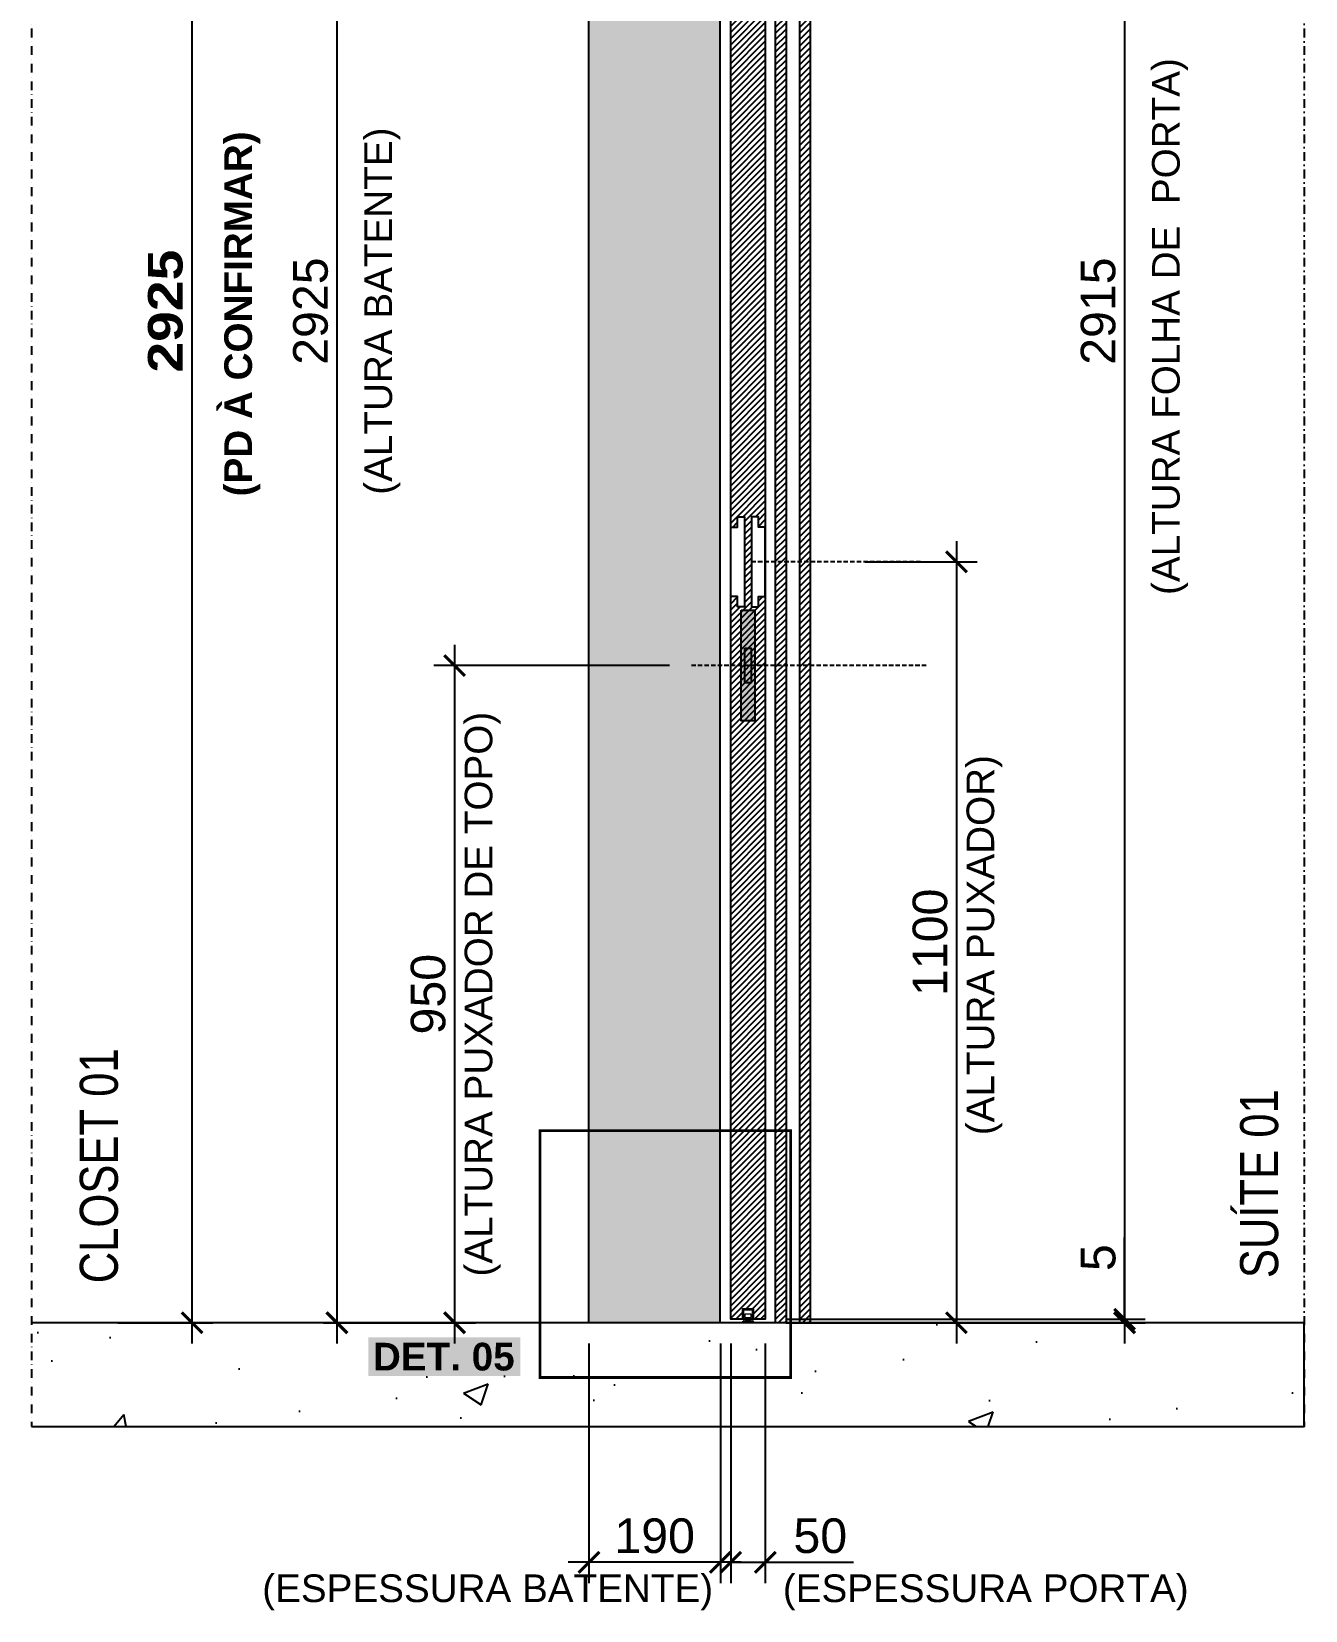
# Model space of a CAD drawing. Header units: millimetres. Extents: x -63251 to 507826, y 5339 to 217512.
# Drawn here: x 208132 to 209974, y 85059 to 87341 of the extents above; entities that cross this region are included whole.
import ezdxf

# ---------------------------------------------------------------- set-up
doc = ezdxf.new("R2010")
doc.units = ezdxf.units.MM
doc.header["$PDMODE"] = 3
doc.linetypes.add('TRAÇO 1-1', pattern=[9.525, 6.35, -3.175])
doc.linetypes.add('TRAÇO E PONTO 1-1', pattern=[25.4, 12.7, -6.35, 0, -6.35])
for name, color, linetype in [('AC-EQUIPAMENTO', 7, 'Continuous'), ('COTAS', 9, 'Continuous'), ('DETALHE', 10, 'Continuous'), ('FERRAGEM', 3, 'Continuous'), ('HACHURA', 21, 'Continuous'), ('MARCENARIA', 4, 'Continuous'), ('MARCENARIA . M', 4, 'Continuous'), ('PAREDE', 94, 'Continuous'), ('PDF8_Geometry', 7, 'Continuous'), ('TEXTO', 105, 'Continuous'), ('TEXTO TRAÇO PONTO', 105, 'TRAÇO E PONTO 1-1')]:
    doc.layers.add(name, color=color, linetype=linetype)
doc.styles.add('MEDIDA OFICIAL', font='ariblk.ttf')
doc.styles.add('PADRÃO', font='arial.ttf')
doc.styles.add('PADRÃO NEGRITO', font='arialbd.ttf')
doc.styles.add('TITULO', font='swissck.ttf')
doc.dimstyles.new('1-20', dxfattribs={"dimscale": 20, "dimtxt": 2.5, "dimasz": 1.5, "dimexe": 1.5, "dimexo": 1.5, "dimtad": 1, "dimtxsty": 'PADRÃO', "dimblk": 'ARCHTICK', "dimcen": 2.5, "dimdle": 1.5, "dimclrd": 9, "dimclre": 9, "dimclrt": 6, "dimadec": 0, "dimazin": 0, "dimtfac": 1, "dimtmove": 0, "dimatfit": 3, "dimfxl": 1.25, "dimlwd": -1, "dimlwe": -1, "dimarcsym": 0})
doc.dimstyles.new('Med. Ofic.1-20', dxfattribs={"dimscale": 20, "dimtxt": 2.5, "dimasz": 1.5, "dimexe": 1.5, "dimexo": 1.5, "dimtad": 1, "dimtxsty": 'MEDIDA OFICIAL', "dimblk": 'ARCHTICK', "dimcen": 2.5, "dimdle": 1.5, "dimclrd": 9, "dimclre": 9, "dimclrt": 10, "dimadec": 0, "dimazin": 0, "dimtfac": 1, "dimtmove": 0, "dimatfit": 3, "dimfxl": 1.25, "dimlwd": -1, "dimlwe": -1, "dimarcsym": 0})

# ---------------------------------------------------------------- blocks, each defined once
blk = doc.blocks.new('_ArchTick')
at = {"color": 0, "linetype": 'ByBlock', "const_width": 0.15}
blk.add_lwpolyline([(-0.5, -0.5), (0.5, 0.5)], dxfattribs=at)
blk = doc.blocks.new('*D2209')
at = {"layer": 'Defpoints', "color": 0, "transparency": 16777216}
for p in [(209307.7, 86574.6), (209307.7, 85474.6), (209469.7, 85474.6)]:
    blk.add_point(p, dxfattribs=at)
at = {"layer": 'MARCENARIA . M', "color": 9, "transparency": 16777216}
for p, q in [((209469.7, 86604.6), (209469.7, 85444.6)), ((209337.7, 86574.6), (209499.7, 86574.6)), ((209337.7, 85474.6), (209499.7, 85474.6))]:
    blk.add_line(p, q, dxfattribs=at)
at = {"layer": 'MARCENARIA . M', "color": 9, "transparency": 16777216, "xscale": 30, "yscale": 30, "zscale": 30}
for p, rotation in [((209469.7, 86574.6), 90), ((209469.7, 85474.6), 270)]:
    blk.add_blockref('_ArchTick', p, dxfattribs=dict(at, rotation=rotation))
at = {"layer": 'MARCENARIA . M', "color": 6, "transparency": 16777216, "insert": (209431.7, 86024.6), "char_height": 50, "attachment_point": 5, "rotation": 90, "style": 'PADRÃO'}
blk.add_mtext('1100', dxfattribs=at)
blk = doc.blocks.new('*D2210')
at = {"layer": 'Defpoints', "color": 0, "transparency": 16777216}
for p in [(209193.3, 88394.6), (209193.3, 85479.6), (209712.8, 85479.6)]:
    blk.add_point(p, dxfattribs=at)
at = {"layer": 'MARCENARIA . M', "color": 9, "transparency": 16777216}
for p, q in [((209712.8, 88424.6), (209712.8, 85449.6)), ((209223.3, 88394.6), (209742.8, 88394.6)), ((209223.3, 85479.6), (209742.8, 85479.6))]:
    blk.add_line(p, q, dxfattribs=at)
at = {"layer": 'MARCENARIA . M', "color": 9, "transparency": 16777216, "xscale": 30, "yscale": 30, "zscale": 30}
for p, rotation in [((209712.8, 88394.6), 90), ((209712.8, 85479.6), 270)]:
    blk.add_blockref('_ArchTick', p, dxfattribs=dict(at, rotation=rotation))
at = {"layer": 'MARCENARIA . M', "color": 6, "transparency": 16777216, "insert": (209674.8, 86937.1), "char_height": 50, "attachment_point": 5, "rotation": 90, "style": 'PADRÃO'}
blk.add_mtext('2915', dxfattribs=at)
blk = doc.blocks.new('*D2211')
at = {"layer": 'Defpoints', "color": 0, "transparency": 16777216}
for p in [(209193.3, 85479.6), (209193.3, 85474.6), (209712.8, 85474.6)]:
    blk.add_point(p, dxfattribs=at)
at = {"layer": 'MARCENARIA . M', "color": 9, "transparency": 16777216}
for p, q in [((209712.8, 85479.6), (209712.8, 85597.8)), ((209223.3, 85479.6), (209742.8, 85479.6)), ((209223.3, 85474.6), (209742.8, 85474.6)), ((209712.8, 85474.6), (209712.8, 85479.6)), ((209712.8, 85474.6), (209712.8, 85444.6))]:
    blk.add_line(p, q, dxfattribs=at)
at = {"layer": 'MARCENARIA . M', "color": 9, "transparency": 16777216, "xscale": 30, "yscale": 30, "zscale": 30}
for p, rotation in [((209712.8, 85479.6), 270), ((209712.8, 85474.6), 90)]:
    blk.add_blockref('_ArchTick', p, dxfattribs=dict(at, rotation=rotation))
at = {"layer": 'MARCENARIA . M', "color": 6, "transparency": 16777216, "insert": (209674.9, 85568.7), "char_height": 50, "attachment_point": 5, "rotation": 90, "style": 'PADRÃO'}
blk.add_mtext('5', dxfattribs=at)
blk = doc.blocks.new('*D2213')
at = {"layer": 'COTAS', "color": 9, "linetype": 'Continuous', "ltscale": 0.4, "transparency": 16777216}
blk.add_line((208364.3, 88429.6), (208364.3, 85444.6), dxfattribs=at)
at = {"layer": 'COTAS', "color": 9, "ltscale": 0.4, "transparency": 16777216}
for p, q in [((208210.5, 88399.6), (208394.3, 88399.6)), ((208257.1, 85474.6), (208394.3, 85474.6))]:
    blk.add_line(p, q, dxfattribs=at)
at = {"layer": 'Defpoints', "color": 0, "ltscale": 0.4, "transparency": 16777216}
for p in [(208180.5, 88399.6), (208227.1, 85474.6), (208364.3, 85474.6)]:
    blk.add_point(p, dxfattribs=at)
at = {"layer": 'COTAS', "color": 9, "ltscale": 0.4, "transparency": 16777216, "xscale": 30, "yscale": 30, "zscale": 30}
for p, rotation in [((208364.3, 88399.6), 90), ((208364.3, 85474.6), 270)]:
    blk.add_blockref('_ArchTick', p, dxfattribs=dict(at, rotation=rotation))
at = {"layer": 'COTAS', "color": 10, "ltscale": 0.4, "transparency": 16777216, "insert": (208326, 86937.1), "char_height": 50, "attachment_point": 5, "rotation": 90, "style": 'MEDIDA OFICIAL'}
blk.add_mtext('2925', dxfattribs=at)
blk = doc.blocks.new('*D2232')
at = {"layer": 'Defpoints', "color": 0, "transparency": 16777216}
for p in [(208714.5, 88399.6), (208573.9, 85474.6), (208739.1, 85474.6)]:
    blk.add_point(p, dxfattribs=at)
at = {"layer": 'MARCENARIA . M', "color": 9, "transparency": 16777216}
for p, q in [((208573.9, 88429.6), (208573.9, 85444.6)), ((208684.5, 88399.6), (208543.9, 88399.6)), ((208709.1, 85474.6), (208543.9, 85474.6))]:
    blk.add_line(p, q, dxfattribs=at)
at = {"layer": 'MARCENARIA . M', "color": 9, "transparency": 16777216, "xscale": 30, "yscale": 30, "zscale": 30}
for p, rotation in [((208573.9, 88399.6), 90), ((208573.9, 85474.6), 270)]:
    blk.add_blockref('_ArchTick', p, dxfattribs=dict(at, rotation=rotation))
at = {"layer": 'MARCENARIA . M', "color": 6, "transparency": 16777216, "insert": (208535.9, 86937.1), "char_height": 50, "attachment_point": 5, "rotation": 90, "style": 'PADRÃO'}
blk.add_mtext('2925', dxfattribs=at)
blk = doc.blocks.new('*D2233')
at = {"layer": 'Defpoints', "color": 0, "transparency": 16777216}
for p in [(208938.3, 85474.6), (209128.3, 85474.6), (208938.3, 85128.3)]:
    blk.add_point(p, dxfattribs=at)
at = {"layer": 'MARCENARIA . M', "color": 9, "transparency": 16777216}
for p, q in [((208938.3, 85444.6), (208938.3, 85098.3)), ((209128.3, 85444.6), (209128.3, 85098.3)), ((209158.3, 85128.3), (208908.3, 85128.3))]:
    blk.add_line(p, q, dxfattribs=at)
at = {"layer": 'MARCENARIA . M', "color": 9, "transparency": 16777216, "xscale": 30, "yscale": 30, "zscale": 30, "rotation": 180}
blk.add_blockref('_ArchTick', (208938.3, 85128.3), dxfattribs=at)
at = {"layer": 'MARCENARIA . M', "color": 9, "transparency": 16777216, "xscale": 30, "yscale": 30, "zscale": 30}
blk.add_blockref('_ArchTick', (209128.3, 85128.3), dxfattribs=at)
at = {"layer": 'MARCENARIA . M', "color": 6, "transparency": 16777216, "insert": (209033.3, 85166.4), "char_height": 50, "attachment_point": 5, "style": 'PADRÃO'}
blk.add_mtext('190', dxfattribs=at)
blk = doc.blocks.new('*D2234')
at = {"layer": 'Defpoints', "color": 0, "transparency": 16777216}
for p in [(209143.3, 85474.6), (209193.3, 85474.6), (209143.3, 85128.3)]:
    blk.add_point(p, dxfattribs=at)
at = {"layer": 'MARCENARIA . M', "color": 9, "transparency": 16777216}
for p, q in [((209143.3, 85444.6), (209143.3, 85098.3)), ((209193.3, 85444.6), (209193.3, 85098.3)), ((209143.3, 85128.3), (209223.3, 85128.3)), ((209193.3, 85128.3), (209321, 85128.3))]:
    blk.add_line(p, q, dxfattribs=at)
at = {"layer": 'MARCENARIA . M', "color": 9, "transparency": 16777216, "xscale": 30, "yscale": 30, "zscale": 30, "rotation": 180}
blk.add_blockref('_ArchTick', (209143.3, 85128.3), dxfattribs=at)
at = {"layer": 'MARCENARIA . M', "color": 9, "transparency": 16777216, "xscale": 30, "yscale": 30, "zscale": 30}
blk.add_blockref('_ArchTick', (209193.3, 85128.3), dxfattribs=at)
at = {"layer": 'MARCENARIA . M', "color": 6, "transparency": 16777216, "insert": (209272.8, 85166.4), "char_height": 50, "attachment_point": 5, "style": 'PADRÃO'}
blk.add_mtext('50', dxfattribs=at)
blk = doc.blocks.new('*D2278')
at = {"layer": 'Defpoints', "color": 0, "transparency": 16777216}
for p in [(209084.8, 86424.6), (208524.6, 85474.6), (208744, 85474.6)]:
    blk.add_point(p, dxfattribs=at)
at = {"layer": 'MARCENARIA . M', "color": 9, "transparency": 16777216}
for p, q in [((208744, 86454.6), (208744, 85444.6)), ((209054.8, 86424.6), (208714, 86424.6)), ((208554.6, 85474.6), (208774, 85474.6))]:
    blk.add_line(p, q, dxfattribs=at)
at = {"layer": 'MARCENARIA . M', "color": 9, "transparency": 16777216, "xscale": 30, "yscale": 30, "zscale": 30}
for p, rotation in [((208744, 86424.6), 90), ((208744, 85474.6), 270)]:
    blk.add_blockref('_ArchTick', p, dxfattribs=dict(at, rotation=rotation))
at = {"layer": 'MARCENARIA . M', "color": 6, "transparency": 16777216, "insert": (208706, 85949.6), "char_height": 50, "attachment_point": 5, "rotation": 90, "style": 'PADRÃO'}
blk.add_mtext('950', dxfattribs=at)

msp = doc.modelspace()

# ---------------------------------------------------------------- hatches: boundary and pattern name
at = {"layer": 'AC-EQUIPAMENTO'}
h = msp.add_hatch(dxfattribs=at)
h.set_pattern_fill('ANSI31', color=8, scale=2)
h.set_pattern_definition([(45, (56067.58, 1e-10), (-4.49012806, 4.49012806), [])])
h.paths.add_polyline_path([(209193.26, 88394.639), (209178.26, 88394.639), (209178.26, 88379.639), (209158.26, 88379.639), (209158.26, 88394.639), (209143.26, 88394.639), (209143.26, 86624.639), (209153.26, 86624.639), (209153.26, 86639.639), (209163.26, 86639.639), (209163.26, 86509.639), (209153.26, 86509.639), (209153.26, 86524.639), (209143.26, 86524.639), (209143.26, 85479.639), (209160.76, 85479.639), (209160.76, 85494.639), (209175.76, 85494.639), (209175.76, 85479.639), (209193.26, 85479.639), (209193.26, 86524.639), (209183.26, 86524.639), (209183.26, 86509.639), (209173.26, 86509.639), (209173.26, 86639.639), (209183.26, 86639.639), (209183.26, 86624.639), (209193.26, 86624.639)])
h = msp.add_hatch(dxfattribs=at)
h.set_pattern_fill('ANSI31', color=8, scale=2)
h.set_pattern_definition([(45, (35718.515, 5654.154), (-4.49012806, 4.49012806), [])])
h.paths.add_polyline_path([(209223.261, 88399.639), (209208.261, 88399.639), (209208.261, 85474.639), (209223.261, 85474.639)])
h = msp.add_hatch(dxfattribs=at)
h.set_pattern_fill('ANSI31', color=8, scale=2)
h.set_pattern_definition([(45, (35753.515, 5654.154), (-4.49012806, 4.49012806), [])])
h.paths.add_polyline_path([(209258.261, 88399.639), (209243.261, 88399.639), (209243.261, 85474.639), (209258.261, 85474.639)])
at = {"layer": 'HACHURA', "true_color": 0xba9673}
h = msp.add_hatch(color=33, dxfattribs=at)
h.dxf.hatch_style = 1
h.paths.add_polyline_path([(208938.26, 85474.64), (209128.26, 85474.639), (209128.26, 88399.639), (208938.26, 88399.64)])
at = {"layer": 'HACHURA'}
h = msp.add_hatch(dxfattribs=at)
h.set_pattern_fill('AR-CONC', color=21, scale=2)
h.set_pattern_definition([(50, (165078.35, 62772.5), (364.3693, -31.8782), [38.1, -419.1]), (355, (165078.35, 62772.5), (-70.4868, 382.1137), [30.48, -335.2812]), (100.45144, (165108.7, 62769.85), (293.8825, 350.2355), [32.38, -356.1805]), (46.1842, (165078.35, 62874.1), (542.158, -84.0847), [57.15, -628.65]), (96.6356, (165123.53, 62867.1), (474.808, 494.852), [48.57, -534.271]), (351.1842, (165078.35, 62874.1), (474.808, 494.852), [45.72, -502.9195]), (21, (165129.15, 62848.7), (303.2288, -204.5304), [38.1, -419.1]), (326, (165129.15, 62848.7), (123.604, 368.376), [30.48, -335.28]), (71.45144, (165154.42, 62831.67), (426.8328, 163.8455), [32.38, -356.18]), (37.5, (165078.35, 62772.51), (6.1772, 169.11008), [0, -331.216, 0, -340.36, 0, -336.55]), (7.5, (165078.35, 62772.51), (133.6393, 200.36115), [0, -194.056, 0, -323.596, 0, -128.27]), (327.5, (164965.07, 62772.51), (271.1812, -11.4575), [0, -127, 0, -396.24, 0, -525.78]), (317.5, (164914.27, 62772.5), (296.2584, 50.853), [0, -165.1, 0, -263.144, 0, -373.38])])
h.paths.add_polyline_path([(208132.321, 85474.639), (208132.321, 85324.639), (209974.31, 85324.639), (209974.31, 85474.639)])
at = {"layer": 'MARCENARIA', "true_color": 0x939598}
h = msp.add_hatch(color=252, dxfattribs=at)
h.dxf.hatch_style = 1
h.paths.add_polyline_path([(209158.26, 86344.639), (209178.26, 86344.639), (209178.26, 86504.639), (209158.26, 86504.639)])

# ---------------------------------------------------------------- linework, layer by layer
at = {"layer": 'DETALHE', "color": 10, "linetype": 'TRAÇO 1-1', "const_width": 4}
msp.add_lwpolyline([(208867.535, 85752.152), (209229.831, 85752.152), (209229.831, 85395.529), (208867.535, 85395.529)], close=True, dxfattribs=at)
at = {"layer": 'FERRAGEM'}
for points in [[(209158.26, 86504.639), (209178.26, 86504.639), (209178.26, 86344.639), (209158.26, 86344.639)], [(209163.51, 86449.639), (209173.01, 86449.639), (209173.01, 86399.639), (209163.51, 86399.639)], [(209161.051, 85477.065), (209175.47, 85477.065), (209175.47, 85474.639), (209161.051, 85474.639)]]:
    msp.add_lwpolyline(points, close=True, dxfattribs=at)
for points in [[(209160.76, 85479.639), (209160.76, 85494.639), (209175.76, 85494.639), (209175.76, 85479.639)], [(209160.76, 85479.639), (209161.76, 85479.639), (209161.76, 85493.639), (209174.76, 85493.639), (209174.76, 85479.639), (209175.76, 85479.639)]]:
    msp.add_lwpolyline(points, dxfattribs=at)
at = {"layer": 'FERRAGEM', "color": 1, "lineweight": 5}
for points in [[(209163.746, 85482.129), (209172.842, 85482.129), (209172.842, 85487.047), (209163.746, 85487.047)], [(209171.697, 85477.2), (209164.891, 85477.2), (209164.891, 85481.32), (209171.697, 85481.32)]]:
    msp.add_lwpolyline(points, close=True, dxfattribs=at)
for points in [[(209164.891, 85481.32), (209164.083, 85482.129)], [(209171.697, 85481.32), (209172.438, 85482.129)]]:
    msp.add_lwpolyline(points, dxfattribs=at)
at = {"layer": 'MARCENARIA'}
for points in [[(209143.26, 86524.639), (209143.26, 86624.639), (209153.26, 86624.639), (209153.26, 86639.639), (209163.26, 86639.639), (209163.26, 86509.639), (209153.26, 86509.639), (209153.26, 86524.639)], [(209193.26, 86524.639), (209193.26, 86624.639), (209183.26, 86624.639), (209183.26, 86639.639), (209173.26, 86639.639), (209173.26, 86509.639), (209183.26, 86509.639), (209183.26, 86524.639)]]:
    msp.add_lwpolyline(points, close=True, dxfattribs=at)
at = {"layer": 'MARCENARIA . M'}
for p, q in [((208938.26, 85474.639), (208938.26, 88399.639)), ((209128.26, 85474.639), (209128.26, 88399.639))]:
    msp.add_line(p, q, dxfattribs=at)
msp.add_lwpolyline([(209143.26, 88394.639), (209193.26, 88394.639), (209193.26, 85479.639), (209143.26, 85479.639)], close=True, dxfattribs=at)
at = {"layer": 'MARCENARIA . M', "elevation": 0}
for points in [[(209208.261, 88399.639), (209223.261, 88399.639), (209223.261, 85474.639), (209208.261, 85474.639)], [(209243.261, 88399.639), (209258.261, 88399.639), (209258.261, 85474.639), (209243.261, 85474.639)]]:
    msp.add_lwpolyline(points, close=True, dxfattribs=at)
at = {"layer": 'PAREDE', "color": 10, "linetype": 'TRAÇO 1-1'}
for p, q in [((209417.643, 86574.639), (209173.26, 86574.639)), ((209426.066, 86424.639), (209084.76, 86424.639))]:
    msp.add_line(p, q, dxfattribs=at)
at = {"layer": 'PAREDE'}
msp.add_lwpolyline([(208132.321, 85324.639), (209972.31, 85324.639), (209972.31, 85474.639), (208132.321, 85474.639)], dxfattribs=at)
at = {"layer": 'PDF8_Geometry', "lineweight": 5}
for points in [[(209166.576, 85477.2), (209166.576, 85477.065)], [(209169.945, 85477.2), (209169.945, 85477.065)]]:
    msp.add_lwpolyline(points, dxfattribs=at)
at = {"layer": 'TEXTO TRAÇO PONTO'}
for p, q in [((208132.321, 88824.639), (208132.321, 85324.639)), ((209972.31, 88824.639), (209972.31, 85324.639))]:
    msp.add_line(p, q, dxfattribs=at)

# ---------------------------------------------------------------- texts
at = {"layer": 'COTAS', "color": 6, "char_height": 40, "width": 1350, "attachment_point": 2, "rotation": 90, "style": 'PADRÃO'}
for s, insert in [('(ALTURA FOLHA DE  PORTA)', (209752.503, 86914.824)), ('(ALTURA BATENTE)', (208613.575, 86937.139)), ('(ALTURA PUXADOR DE TOPO)', (208758.565, 85949.639)), ('(ALTURA PUXADOR)', (209484.231, 86020.521))]:
    msp.add_mtext(s, dxfattribs=dict(at, insert=insert))
at = {"layer": 'COTAS', "color": 10, "insert": (208463.1, 86933.125), "char_height": 40, "width": 1350, "attachment_point": 8, "rotation": 90, "style": 'PADRÃO NEGRITO'}
msp.add_mtext('(PD À CONFIRMAR)', dxfattribs=at)
at = {"layer": 'COTAS', "color": 6, "char_height": 40, "width": 1298, "attachment_point": 2, "style": 'PADRÃO'}
for s, insert in [('(ESPESSURA BATENTE)', (208791.831, 85110.755)), ('(ESPESSURA PORTA)', (209512.054, 85110.755))]:
    msp.add_mtext(s, dxfattribs=dict(at, insert=insert))
at = {"layer": 'DETALHE', "color": 105, "insert": (208830.878, 85445.62), "char_height": 40, "width": 203.41444, "attachment_point": 3, "style": 'PADRÃO', "bg_fill": 1, "box_fill_scale": 1.2, "bg_fill_color": 50, "bg_fill_transparency": 0}
msp.add_mtext('{\\fArial|b1|i0|c0|p34;DET. 05}', dxfattribs=at)
at = {"layer": 'TEXTO', "color": 1, "char_height": 55, "width": 695.16158, "attachment_point": 7, "rotation": 90, "style": 'TITULO'}
for s, insert in [('\\pxql;{\\C10;CLOSET 01}', (208257.873, 85531.664)), ('\\pxql;{\\C10;SUÍTE 01}', (209935.66, 85539.127))]:
    msp.add_mtext(s, dxfattribs=dict(at, insert=insert))

# ---------------------------------------------------------------- dimensions: what is measured, and where the dimension line sits
at = {"layer": 'COTAS', "color": 7, "ltscale": 0.4, "true_color": 0xededed}
dim = msp.add_linear_dim(base=(208364.327, 85474.639), p1=(208180.456, 88399.639), p2=(208227.097, 85474.639), angle=90, dimstyle='Med. Ofic.1-20', dxfattribs=at)
dim.commit()
dim.dimension.update_dxf_attribs({"geometry": '*D2213', "text_midpoint": (208325.974, 86937.139)})
at = {"layer": 'MARCENARIA . M', "color": 2}
for base, p1, p2, angle, picture, middle in [((208573.891, 85474.639), (208714.516, 88399.639), (208739.075, 85474.639), 90, '*D2232', (208535.863, 86937.139)), ((209712.819, 85479.639), (209193.26, 88394.639), (209193.26, 85479.639), 90, '*D2210', (209674.79, 86937.139)), ((209469.708, 85474.639), (209307.671, 86574.639), (209307.671, 85474.639), 90, '*D2209', (209431.679, 86024.639)), ((208744.041, 85474.639), (209084.76, 86424.639), (208524.594, 85474.639), 90, '*D2278', (208706.013, 85949.639)), ((208938.26, 85128.344), (209128.26, 85474.639), (208938.26, 85474.639), 180, '*D2233', (209033.26, 85166.372))]:
    dim = msp.add_linear_dim(base=base, p1=p1, p2=p2, angle=angle, dimstyle='1-20', dxfattribs=at)
    dim.commit()
    dim.dimension.update_dxf_attribs({"geometry": picture, "text_midpoint": middle})
for base, p1, p2, angle, picture, middle in [((209712.819, 85474.639), (209193.26, 85479.639), (209193.26, 85474.639), 90, '*D2211', (209712.819, 85568.715)), ((209143.26, 85128.344), (209193.26, 85474.639), (209143.26, 85474.639), 180, '*D2234', (209272.766, 85128.344))]:
    dim = msp.add_linear_dim(base=base, p1=p1, p2=p2, angle=angle, dimstyle='1-20', dxfattribs=at)
    dim.commit()
    dim.dimension.update_dxf_attribs({"geometry": picture, "text_midpoint": middle, "dimtype": 160})

doc.saveas('drawing.dxf')
